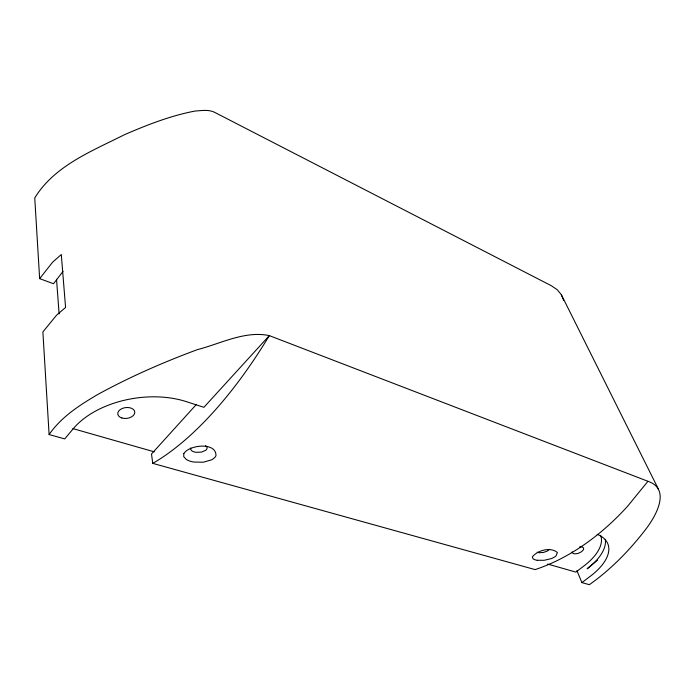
<?xml version="1.0" encoding="UTF-8"?>
<svg xmlns="http://www.w3.org/2000/svg" width="695" height="695" viewBox="0 0 695 695"><rect width="100%" height="100%" fill="white"/><g stroke="black" fill="none" stroke-linecap="round" stroke-linejoin="round"><path stroke-width="1.04" d="M549.05 549.311L548.807 549.788A6.481 2.493 -10.8 0 1 546.913 551.257L543.316 552.464L539.172 552.716A6.229 2.476 -11.3 0 1 537.235 552.143M63.037 271.363L53.515 283.725L39.641 278.634L52.672 262.128L61.299 254.535L65.573 307.477L56.538 315.217L42.882 331.923L49.11 434.566L64.722 438.901L73.192 428.772A79.795 48.954 -8.4 0 1 186.199 401.597L203.904 407.313L269.321 335.607L647.957 481.296C671.205 489.15 655.837 516.046 646.211 528.686C630 549.893 611.2 569.24 589.36 584.677L581.906 582.61L576.911 570.604M647.957 481.296L627.628 506.212A225.971 156.514 -65.3 0 1 535.115 569.605L152.77 463.365L151.501 454.009L196.416 404.394M49.11 434.566C61.334 416.844 79.595 405.159 97.839 394.439C129.826 376.907 163.29 362.269 197.484 349.602C220.576 343.704 244.822 330.472 269.321 335.607A290.041 124.24 -66.7 0 1 152.77 463.365M597.552 560.101L587.127 568.779A57.989 28.121 -20.7 0 0 605.31 539.311M581.906 582.61L590.298 576.268A58.302 27.948 -20.7 0 0 597.179 534.342M537.261 560.274L544.185 560.3L551.196 558.632A12.771 5.412 -8.7 0 0 556.122 555.757L557.381 552.534C550.796 546.644 537.435 550.266 532.344 556.912L532.969 558.641A12.562 4.509 -8.4 0 0 537.235 560.292M72.836 428.598L154.247 451.82M547.703 564.071L575.886 572.107L584.208 565.747A54.835 26.688 -20.8 0 0 600.854 535.836M658.408 489.124L561.334 294.68L557.26 289.745L551.239 285.68L214.651 112.347C208.596 109.306 201.585 110.635 195.13 111.044C170.614 115.674 147.331 124.831 124.509 134.682C92.148 151.024 54.497 165.601 34.75 197.962L39.641 278.634M561.334 294.68L563.602 300.388M56.53 279.312L59.118 313.836M579.682 546.869A6.064 2.928 -21.4 0 1 583.505 549.38A6.064 2.928 -21.4 0 1 577.119 553.602A6.064 2.928 -21.4 0 1 572.159 551.847M190.769 447.988A8.409 4.17 -2.2 0 0 190.647 448.874A8.184 4.066 -2.9 0 0 191.629 450.629A8.053 4.022 -3.2 0 0 195.964 452.315L201.567 452.08L205.598 450.369A8.375 4.083 -2.9 0 0 207.067 448.205L207.014 447.493A8.114 3.953 -2.5 0 0 206.719 446.824M205.494 445.669A8.114 3.953 -2.5 0 1 206.215 446.225M183.784 453.67L183.749 456.676L186.182 459.36A16.237 7.358 -1.1 0 0 193.575 462.027L203.157 462.245L211.436 459.908A16.498 8.436 -0.3 0 0 215.963 455.711C216.571 441.829 188.979 444.704 183.784 453.67M121.894 418.008A8.566 5.438 -7.3 0 0 134.795 412.43A8.566 5.438 -7.3 0 0 122.138 408.521A8.566 5.438 -7.3 0 0 121.894 418.008"/></g></svg>
